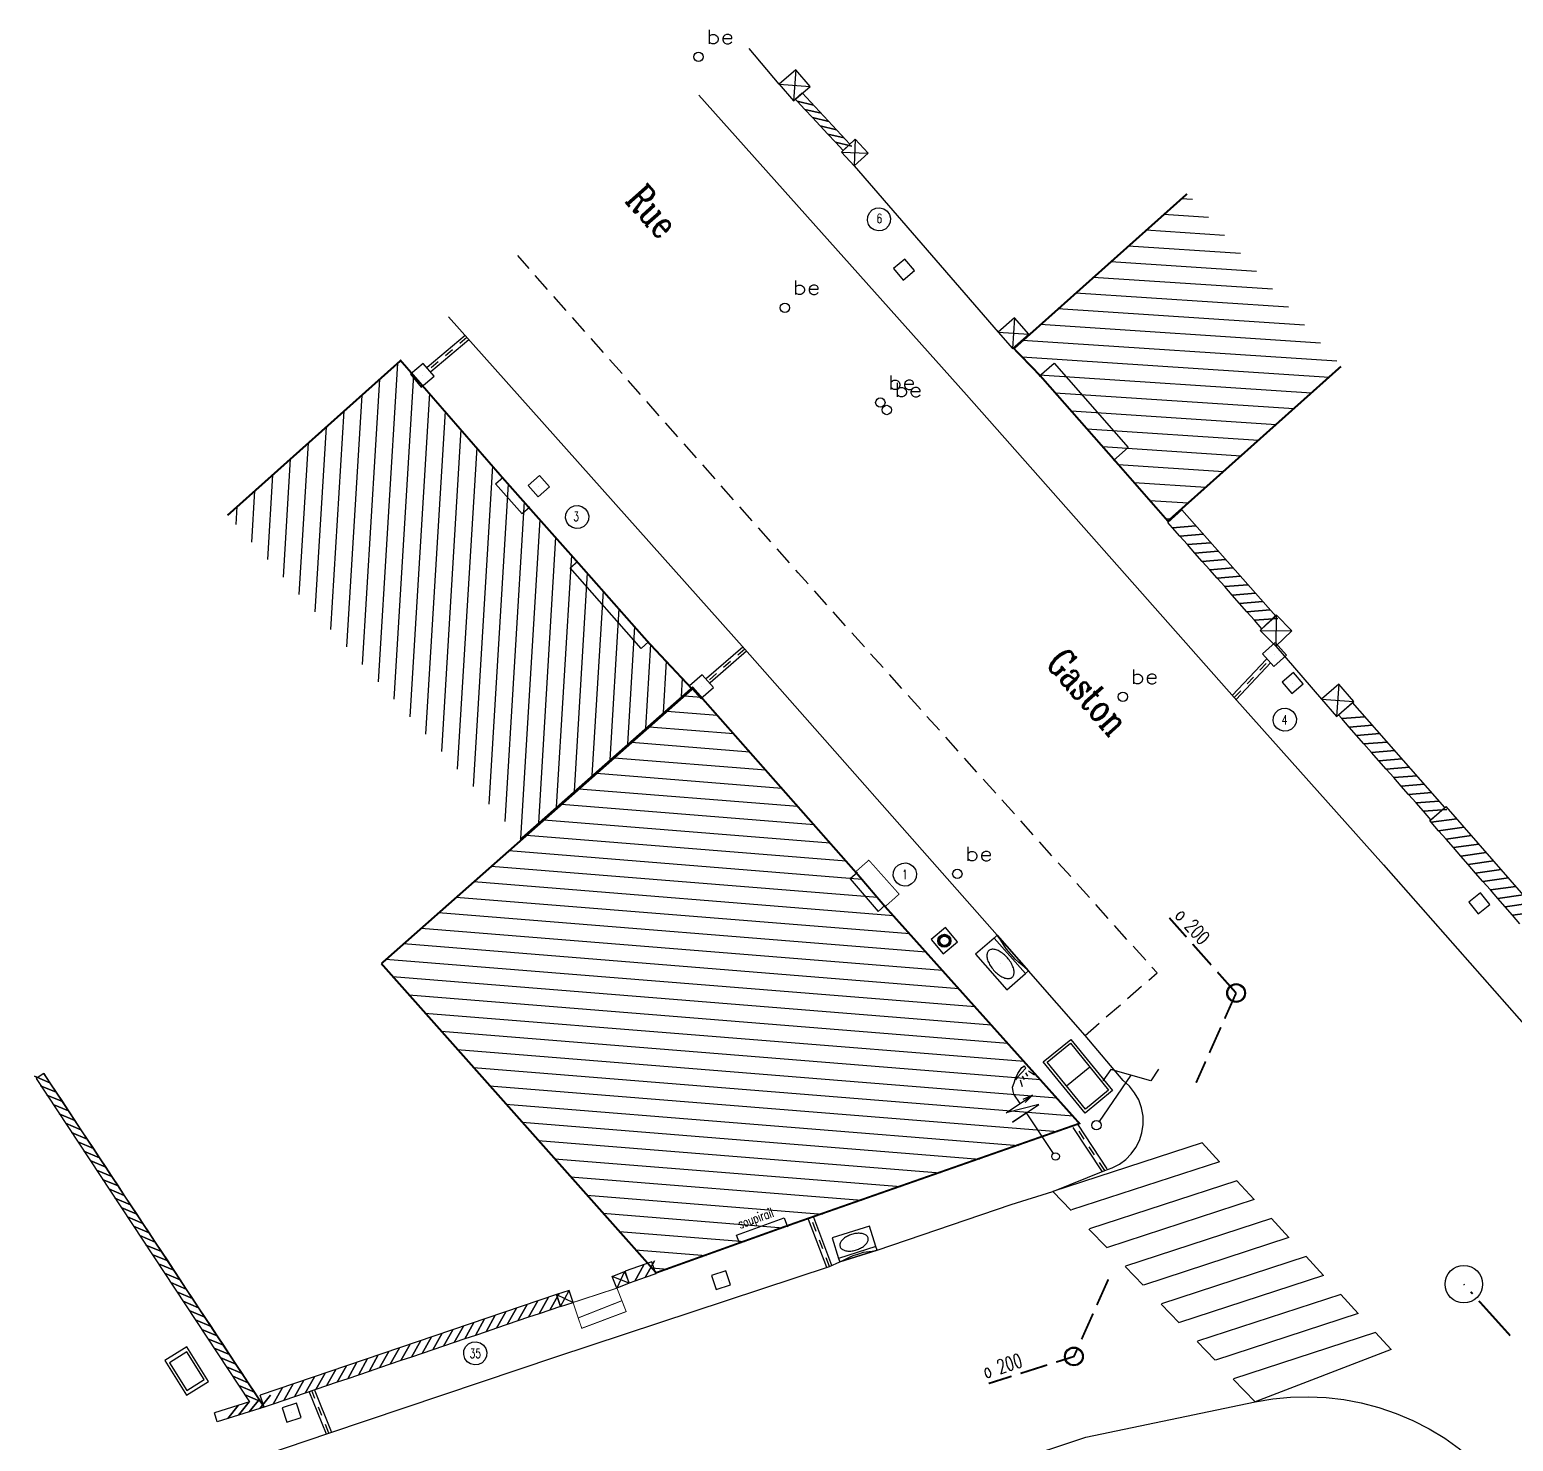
# Model space of a CAD drawing. Extents: x 329973 to 330360, y 136304 to 136475.
# Drawn here: x 330258.57 to 330290.27, y 136445.26 to 136475.42 of the extents above; entities that cross this region are included whole.
import ezdxf
from ezdxf.enums import TextEntityAlignment as Align

# ---------------------------------------------------------------- set-up
doc = ezdxf.new("R2010")
doc.units = 0
for name, color, linetype in [('TOP$BATI', 7, 'Continuous'), ('TOP$EAU', 7, 'Continuous'), ('TOP$GAZ', 7, 'Continuous'), ('TOP$MUR-CLOT', 7, 'Continuous'), ('TOP$PARCELLE', 7, 'Continuous'), ('TOP$PLUVIAL', 7, 'Continuous'), ('TOP$PTT-FT', 7, 'Continuous'), ('TOP$RDIVERS', 7, 'Continuous'), ('TOP$RECL', 7, 'Continuous'), ('TOP$SYMBDIV', 7, 'Continuous'), ('TOP$TOPO', 7, 'Continuous'), ('TOP$TXTEP', 7, 'Continuous'), ('TOP$TXTNO', 7, 'Continuous'), ('TOP$VANNE', 7, 'Continuous'), ('TOP$VOIRIE', 7, 'Continuous')]:
    doc.layers.add(name, color=color, linetype=linetype)
doc.styles.add('EC5', font='COMPLEX', dxfattribs={"width": 0.7, "height": 0.6})
doc.styles.add('NC1', font='SIMPLEX', dxfattribs={"width": 0.7, "height": 0.2})
doc.styles.add('NC2', font='SIMPLEX', dxfattribs={"width": 0.7, "height": 0.3})
doc.styles.get("Standard").update_dxf_attribs({"font": 'SIMPLEX'})

# ---------------------------------------------------------------- blocks, each defined once
blk = doc.blocks.new('1S059')
at = {"color": 0}
for p, q in [((0.16, 0.16), (-0.16, 0.16)), ((-0.16, 0.16), (-0.16, -0.16)), ((0, 0), (0, 0)), ((0.16, -0.16), (0.16, 0.16)), ((-0.16, -0.16), (0.16, -0.16))]:
    blk.add_line(p, q, dxfattribs=at)
blk = doc.blocks.new('1S098')
at = {"color": 0}
blk.add_line((0, 0), (0, 0), dxfattribs=at)
for radius in [0.2, 0.18]:
    blk.add_circle((0, 0), radius, dxfattribs=at)
blk = doc.blocks.new('1S041')
at = {"color": 0}
for p, q in [((0.42, 1.74), (0.42, 1.44)), ((0, 1.3), (-0.42, 1.16)), ((0.42, 1.44), (0, 1.3)), ((0, 1.3), (0, 0.1)), ((-0.42, 1.16), (-0.42, 0.86))]:
    blk.add_line(p, q, dxfattribs=at)
blk.add_circle((0, 0), 0.1, dxfattribs=at)
blk = doc.blocks.new('1S060')
at = {"color": 0}
for p, q in [((0.22, 1.86), (0.32, 1.92)), ((0.52, 1.92), (0.26, 1.86)), ((0.32, 1.92), (0.46, 1.98)), ((0.46, 1.98), (0.5, 1.98)), ((0.5, 1.98), (0.52, 1.98)), ((0.52, 1.98), (0.52, 1.96)), ((0.52, 1.96), (0.52, 1.94)), ((0.52, 1.94), (0.52, 1.92)), ((0, 1.6), (0.02, 1.66)), ((0, 1.36), (0, 1.6)), ((0.02, 1.66), (0.06, 1.74)), ((0.06, 1.74), (0.14, 1.8)), ((0.14, 1.8), (0.22, 1.86)), ((0.26, 1.86), (0.2, 1.84)), ((0.28, 1.78), (0.24, 1.64)), ((0.36, 1.82), (0.36, 1.74)), ((0.46, 1.84), (0.46, 1.76)), ((0.54, 1.84), (0.6, 1.7)), ((0.32, 1.12), (-0.36, 1.36)), ((-0.36, 1.36), (0.32, 1.36)), ((0.32, 1.36), (0.1, 1.4)), ((0.1, 1.32), (0.32, 1.36)), ((0, 1.12), (-0.36, 1.12)), ((-0.36, 1.12), (0.32, 1.12)), ((0, 0.08), (0, 1.12))]:
    blk.add_line(p, q, dxfattribs=at)
blk.add_circle((0, 0), 0.08, dxfattribs=at)
blk = doc.blocks.new('1S099')
at = {"color": 0}
for p, q in [((0.2, 0.2), (-0.2, 0.2)), ((-0.2, 0.2), (-0.2, -0.2)), ((0, 0), (0, 0)), ((0.2, -0.2), (0.2, 0.2)), ((-0.2, -0.2), (0.2, -0.2))]:
    blk.add_line(p, q, dxfattribs=at)
for radius in [0.14, 0.12, 0.1]:
    blk.add_circle((0, 0), radius, dxfattribs=at)
blk = doc.blocks.new('1S075')
at = {"color": 0}
blk.add_circle((0, 0), 0.1, dxfattribs=at)
at = {"color": 0, "width": 1.354839}
blk.add_text('be', height=0.3, dxfattribs=at).set_placement((0.16, 0.28), (0.76, 0.28), align=Align.FIT)
blk = doc.blocks.new('1S081')
at = {"color": 0}
for p, q in [((0.18, 0.18), (-0.18, 0.18)), ((-0.18, 0.18), (-0.18, -0.18)), ((0, 0), (0, 0)), ((0.18, -0.18), (0.18, 0.18)), ((-0.18, -0.18), (0.18, -0.18))]:
    blk.add_line(p, q, dxfattribs=at)
blk = doc.blocks.new('1S192')
at = {"color": 0}
blk.add_circle((0, 0), 0.4, dxfattribs=at)
blk = doc.blocks.new('3S090')
at = {"color": 0}
for p, q in [((1, 1), (0, 1)), ((0, 1), (0, 0)), ((0.9, 0.9), (0.1, 0.9)), ((0.1, 0.9), (0.1, 0.1)), ((0.9, 0.1), (0.9, 0.9)), ((1, 0), (1, 1)), ((0, 0), (1, 0)), ((0.1, 0.1), (0.9, 0.1))]:
    blk.add_line(p, q, dxfattribs=at)
blk = doc.blocks.new('3S072')
at = {"color": 0}
for p, q in [((1, 1), (0, 1)), ((0, 1), (0, 0)), ((0, 0), (1, 1)), ((1, 1), (0, 1)), ((0, 1), (1, 0)), ((0, 0), (1, 0)), ((1, 0), (1, 1))]:
    blk.add_line(p, q, dxfattribs=at)
blk = doc.blocks.new('3S087')
at = {"color": 0}
for p, q in [((0, 0.148936), (0, 1)), ((0, 1), (1, 1)), ((1, 1), (1, 0.148936)), ((0.129617, 0.624394), (0.135361, 0.648972)), ((0.135361, 0.648972), (0.143354, 0.673091)), ((0.143354, 0.673091), (0.153545, 0.696601)), ((0.153545, 0.696601), (0.165873, 0.719359)), ((0.165873, 0.719359), (0.18026, 0.741223)), ((0.18026, 0.741223), (0.196619, 0.762059)), ((0.196619, 0.762059), (0.214848, 0.781739)), ((0.214848, 0.781739), (0.234835, 0.80014)), ((0.234835, 0.80014), (0.256457, 0.817151)), ((0.256457, 0.817151), (0.279581, 0.832665)), ((0.279581, 0.832665), (0.304063, 0.846587)), ((0.304063, 0.846587), (0.329754, 0.858832)), ((0.329754, 0.858832), (0.356494, 0.869323)), ((0.356494, 0.869323), (0.384119, 0.877997)), ((0.384119, 0.877997), (0.412458, 0.884799)), ((0.412458, 0.884799), (0.441337, 0.889688)), ((0.441337, 0.889688), (0.470578, 0.892633)), ((0.470578, 0.892633), (0.5, 0.893617)), ((0.5, 0.893617), (0.529422, 0.892633)), ((0.529422, 0.892633), (0.558663, 0.889688)), ((0.558663, 0.889688), (0.587542, 0.884799)), ((0.587542, 0.884799), (0.615881, 0.877997)), ((0.615881, 0.877997), (0.643506, 0.869323)), ((0.643506, 0.869323), (0.670246, 0.858832)), ((0.670246, 0.858832), (0.695937, 0.846587)), ((0.695937, 0.846587), (0.720419, 0.832665)), ((0.720419, 0.832665), (0.743543, 0.817151)), ((0.743543, 0.817151), (0.765165, 0.80014)), ((0.765165, 0.80014), (0.785152, 0.781739)), ((0.785152, 0.781739), (0.803381, 0.762059)), ((0.803381, 0.762059), (0.81974, 0.741223)), ((0.81974, 0.741223), (0.834127, 0.719359)), ((0.834127, 0.719359), (0.846455, 0.696601)), ((0.846455, 0.696601), (0.856646, 0.673091)), ((0.856646, 0.673091), (0.864639, 0.648972)), ((0.864639, 0.648972), (0.870383, 0.624394)), ((0.125, 0.574468), (0.126156, 0.599508)), ((0.126156, 0.549428), (0.125, 0.574468)), ((0.126156, 0.599508), (0.129617, 0.624394)), ((0.129617, 0.524542), (0.126156, 0.549428)), ((0.135361, 0.499964), (0.129617, 0.524542)), ((0.143354, 0.475846), (0.135361, 0.499964)), ((0.153545, 0.452335), (0.143354, 0.475846)), ((0.165873, 0.429578), (0.153545, 0.452335)), ((0.18026, 0.407713), (0.165873, 0.429578)), ((0.196619, 0.386877), (0.18026, 0.407713)), ((0.214848, 0.367197), (0.196619, 0.386877)), ((0.234835, 0.348796), (0.214848, 0.367197)), ((0.256457, 0.331785), (0.234835, 0.348796)), ((0.279581, 0.316271), (0.256457, 0.331785)), ((0.304063, 0.302349), (0.279581, 0.316271)), ((0.5, 0.574468), (0.5, 0.574468)), ((0.720419, 0.316271), (0.695937, 0.302349)), ((0.743543, 0.331785), (0.720419, 0.316271)), ((0.765165, 0.348796), (0.743543, 0.331785)), ((0.785152, 0.367197), (0.765165, 0.348796)), ((0.803381, 0.386877), (0.785152, 0.367197)), ((0.81974, 0.407713), (0.803381, 0.386877)), ((0.834127, 0.429578), (0.81974, 0.407713)), ((0.846455, 0.452335), (0.834127, 0.429578)), ((0.856646, 0.475846), (0.846455, 0.452335)), ((0.864639, 0.499964), (0.856646, 0.475846)), ((0.870383, 0.524542), (0.864639, 0.499964)), ((0.870383, 0.624394), (0.873844, 0.599508)), ((0.873844, 0.549428), (0.870383, 0.524542)), ((0.873844, 0.599508), (0.875, 0.574468)), ((0.875, 0.574468), (0.873844, 0.549428)), ((0, 0), (0, 0.148936)), ((0, 0.148936), (1, 0.148936)), ((0.125, 0.021277), (0, 0)), ((0, 0), (1, 0)), ((0.275, 0.06383), (0.125, 0.021277)), ((0.35, 0.085106), (0.275, 0.06383)), ((0.329754, 0.290104), (0.304063, 0.302349)), ((0.356494, 0.279613), (0.329754, 0.290104)), ((0.5, 0.085106), (0.35, 0.085106)), ((0.384119, 0.270939), (0.356494, 0.279613)), ((0.412458, 0.264137), (0.384119, 0.270939)), ((0.441337, 0.259248), (0.412458, 0.264137)), ((0.470578, 0.256303), (0.441337, 0.259248)), ((0.5, 0.255319), (0.470578, 0.256303)), ((0.529422, 0.256303), (0.5, 0.255319)), ((0.625, 0.085106), (0.5, 0.085106)), ((0.558663, 0.259248), (0.529422, 0.256303)), ((0.587542, 0.264137), (0.558663, 0.259248)), ((0.615881, 0.270939), (0.587542, 0.264137)), ((0.643506, 0.279613), (0.615881, 0.270939)), ((0.725, 0.06383), (0.625, 0.085106)), ((0.670246, 0.290104), (0.643506, 0.279613)), ((0.695937, 0.302349), (0.670246, 0.290104)), ((0.875, 0.021277), (0.725, 0.06383)), ((1, 0), (0.875, 0.021277)), ((1, 0.148936), (1, 0))]:
    blk.add_line(p, q, dxfattribs=at)
blk = doc.blocks.new('2S072')
at = {"color": 0}
for p, q in [((1, 1), (0, 1)), ((0, 1), (0, 0)), ((0, 0), (1, 1)), ((1, 1), (0, 1)), ((0, 1), (1, 0)), ((1, 0), (1, 1)), ((0, 0), (1, 0))]:
    blk.add_line(p, q, dxfattribs=at)
blk = doc.blocks.new('3S044')
at = {"color": 0}
for p, q in [((1.046154, 1.090909), (-0.046154, 1.090909)), ((-0.046154, 1.090909), (-0.046154, -0.090909)), ((1, 1), (0, 1)), ((0, 1), (0, 0)), ((0.507692, 0), (0.507692, 1)), ((1, 0), (1, 1)), ((1.046154, -0.090909), (1.046154, 1.090909)), ((0, 0), (1, 0)), ((-0.046154, -0.090909), (1.046154, -0.090909))]:
    blk.add_line(p, q, dxfattribs=at)

msp = doc.modelspace()

# ---------------------------------------------------------------- linework, layer by layer
at = {"layer": 'TOP$BATI', "color": 0, "const_width": 0.04}
for points, elevation in [([(330286.59, 136468.225), (330282.891, 136464.921), (330281.745, 136466.229), (330280.158, 136468.032), (330279.601, 136468.607), (330283.3, 136471.91)], 9.616), ([(330262.8, 136465.045), (330266.498, 136468.35), (330268.675, 136465.847), (330269.241, 136465.208), (330270.269, 136464.052), (330271.786, 136462.335), (330272.7, 136461.362)], 9.566), ([(330272.749, 136461.353), (330276.241, 136457.399), (330276.835, 136456.701), (330281.001, 136452.054), (330274.755, 136449.867), (330273.737, 136449.502), (330271.958, 136448.864), (330266.086, 136455.468)], 9.534)]:
    msp.add_lwpolyline(points, dxfattribs=dict(at, elevation=elevation))
at = {"layer": 'TOP$BATI', "color": 1}
for points, elevation in [([(330283.416, 136471.789), (330283.174, 136471.805)], 9.591), ([(330283.759, 136471.405), (330282.798, 136471.469)], 9.594), ([(330284.101, 136471.022), (330282.421, 136471.133)], 9.596), ([(330284.443, 136470.638), (330282.045, 136470.797)], 9.599), ([(330284.786, 136470.255), (330281.669, 136470.461)], 9.602), ([(330285.128, 136469.872), (330281.293, 136470.125)], 9.604), ([(330285.47, 136469.488), (330280.917, 136469.789)], 9.607), ([(330285.813, 136469.105), (330280.54, 136469.453)], 9.61), ([(330286.155, 136468.721), (330280.164, 136469.117)], 9.613), ([(330286.497, 136468.338), (330279.788, 136468.781)], 9.615), ([(330266.429, 136468.295), (330266.016, 136461.488)], 9.566), ([(330286.334, 136467.988), (330279.771, 136468.422)], 9.616), ([(330266.047, 136467.955), (330265.678, 136461.861)], 9.566), ([(330266.774, 136468.042), (330266.354, 136461.115)], 9.563), ([(330285.958, 136467.652), (330280.144, 136468.036)], 9.616), ([(330267.111, 136467.654), (330266.693, 136460.742)], 9.56), ([(330285.581, 136467.316), (330280.483, 136467.653)], 9.616), ([(330265.666, 136467.614), (330265.34, 136462.234)], 9.566), ([(330265.285, 136467.273), (330265.002, 136462.607)], 9.566), ([(330267.448, 136467.266), (330267.031, 136460.369)], 9.556), ([(330285.205, 136466.98), (330280.821, 136467.27)], 9.616), ([(330264.904, 136466.933), (330264.664, 136462.98)], 9.566), ([(330267.786, 136466.879), (330267.369, 136459.996)], 9.553), ([(330284.829, 136466.644), (330281.158, 136466.887)], 9.616), ([(330264.522, 136466.592), (330264.326, 136463.353)], 9.566), ([(330268.123, 136466.491), (330267.707, 136459.623)], 9.55), ([(330284.453, 136466.308), (330281.495, 136466.504)], 9.616), ([(330264.141, 136466.252), (330263.988, 136463.726)], 9.566), ([(330268.46, 136466.103), (330268.045, 136459.25)], 9.546), ([(330284.077, 136465.972), (330281.832, 136466.121)], 9.616), ([(330263.76, 136465.911), (330263.65, 136464.099)], 9.566), ([(330283.7, 136465.636), (330282.168, 136465.738)], 9.616), ([(330263.378, 136465.57), (330263.312, 136464.472)], 9.566), ([(330268.797, 136465.718), (330268.383, 136458.877)], 9.542), ([(330262.997, 136465.23), (330262.974, 136464.845)], 9.566), ([(330269.135, 136465.336), (330268.721, 136458.504)], 9.535), ([(330283.324, 136465.301), (330282.503, 136465.355)], 9.616), ([(330269.472, 136464.956), (330269.06, 136458.14)], 9.537), ([(330282.948, 136464.965), (330282.839, 136464.972)], 9.616), ([(330269.81, 136464.576), (330269.441, 136458.477)], 9.544), ([(330270.148, 136464.196), (330269.822, 136458.813)], 9.551), ([(330270.485, 136463.815), (330270.203, 136459.15)], 9.555), ([(330270.823, 136463.434), (330270.584, 136459.486)], 9.557), ([(330271.16, 136463.052), (330270.965, 136459.823)], 9.559), ([(330271.498, 136462.67), (330271.346, 136460.159)], 9.56), ([(330271.836, 136462.29), (330271.727, 136460.495)], 9.561), ([(330272.174, 136461.93), (330272.108, 136460.832)], 9.551), ([(330272.513, 136461.569), (330272.489, 136461.168)], 9.54), ([(330272.557, 136461.191), (330272.927, 136461.161)], 9.52), ([(330272.182, 136460.86), (330273.27, 136460.772)], 9.495), ([(330271.807, 136460.529), (330273.614, 136460.383)], 9.469), ([(330271.433, 136460.198), (330273.957, 136459.994)], 9.444), ([(330271.058, 136459.867), (330274.3, 136459.606)], 9.419), ([(330270.683, 136459.536), (330274.644, 136459.217)], 9.394), ([(330270.308, 136459.205), (330274.987, 136458.828)], 9.369), ([(330269.933, 136458.874), (330275.33, 136458.439)], 9.344), ([(330269.559, 136458.543), (330275.674, 136458.05)], 9.319), ([(330269.184, 136458.212), (330276.017, 136457.662)], 9.294), ([(330268.809, 136457.881), (330276.356, 136457.273)], 9.269), ([(330268.434, 136457.55), (330276.686, 136456.885)], 9.243), ([(330268.059, 136457.219), (330277.026, 136456.497)], 9.218), ([(330267.684, 136456.888), (330277.375, 136456.108)], 9.193), ([(330267.31, 136456.557), (330277.724, 136455.718)], 9.168), ([(330266.935, 136456.226), (330278.073, 136455.329)], 9.143), ([(330266.56, 136455.895), (330278.422, 136454.94)], 9.118), ([(330266.185, 136455.564), (330278.771, 136454.551)], 9.093), ([(330266.324, 136455.191), (330279.12, 136454.161)], 9.07), ([(330266.67, 136454.802), (330279.469, 136453.772)], 9.049), ([(330267.016, 136454.413), (330279.818, 136453.383)], 9.028), ([(330267.362, 136454.024), (330280.167, 136452.994)], 9.007), ([(330267.707, 136453.635), (330280.516, 136452.604)], 8.986), ([(330268.053, 136453.246), (330280.865, 136452.215)], 8.964), ([(330268.399, 136452.857), (330280.54, 136451.88)], 8.943), ([(330268.745, 136452.468), (330279.701, 136451.586)], 8.922), ([(330269.091, 136452.079), (330278.863, 136451.293)], 8.901), ([(330269.437, 136451.69), (330278.025, 136450.999)], 8.88), ([(330269.783, 136451.301), (330277.186, 136450.705)], 8.858), ([(330270.129, 136450.912), (330276.348, 136450.412)], 8.837), ([(330270.475, 136450.523), (330275.509, 136450.118)], 8.816), ([(330270.82, 136450.134), (330274.672, 136449.824)], 8.795), ([(330271.166, 136449.745), (330273.849, 136449.529)], 8.773), ([(330271.512, 136449.356), (330273.026, 136449.234)], 8.752), ([(330271.858, 136448.967), (330272.203, 136448.94)], 8.731)]:
    msp.add_lwpolyline(points, dxfattribs=dict(at, elevation=elevation))
at = {"layer": 'TOP$BATI', "color": 1, "const_width": 0.04, "elevation": 9.086}
msp.add_lwpolyline([(330266.086, 136455.468), (330272.749, 136461.353)], dxfattribs=at)
at = {"layer": 'TOP$BATI'}
for points, const_width, elevation in [([(330269.054, 136458.116), (330272.751, 136461.381)], 0.04, 9.286), ([(330276.231, 136457.44), (330276.501, 136457.678), (330277.148, 136456.953), (330276.864, 136456.698)], 0.02, 9.851), ([(330271.12, 136448.536), (330271.317, 136448.035), (330270.367, 136447.678), (330270.181, 136448.23)], 0.02, 9.109), ([(330271.12, 136448.536), (330270.181, 136448.23)], 0.02, 9.109), ([(330271.225, 136448.268), (330270.295, 136447.901)], 0.02, 8.942)]:
    msp.add_lwpolyline(points, dxfattribs=dict(at, const_width=const_width, elevation=elevation))
at = {"layer": 'TOP$MUR-CLOT', "color": 0}
for points, elevation in [([(330274.928, 136473.933), (330275.075, 136474.07)], 9.615), ([(330276.098, 136472.975), (330275.075, 136474.07)], 9.613), ([(330275.952, 136472.838), (330275.788, 136473.013), (330276.139, 136472.931), (330275.788, 136473.013), (330275.624, 136473.189), (330275.975, 136473.106), (330275.624, 136473.189), (330275.46, 136473.364), (330275.811, 136473.282), (330275.46, 136473.364), (330275.296, 136473.54), (330275.647, 136473.457), (330275.296, 136473.54), (330275.132, 136473.715), (330275.483, 136473.632), (330275.132, 136473.715), (330274.968, 136473.89), (330275.319, 136473.808), (330274.968, 136473.89), (330274.928, 136473.933)], 9.613), ([(330275.952, 136472.838), (330276.098, 136472.975)], 9.613), ([(330282.889, 136464.893), (330283.189, 136465.158)], 9.616), ([(330285.198, 136462.887), (330283.189, 136465.158)], 9.629), ([(330284.899, 136462.622), (330284.74, 136462.802), (330285.238, 136462.842), (330284.74, 136462.802), (330284.581, 136462.981), (330285.079, 136463.022), (330284.581, 136462.981), (330284.422, 136463.161), (330284.92, 136463.202), (330284.422, 136463.161), (330284.263, 136463.341), (330284.761, 136463.381), (330284.263, 136463.341), (330284.104, 136463.521), (330284.602, 136463.561), (330284.104, 136463.521), (330283.944, 136463.7), (330284.443, 136463.741), (330283.944, 136463.7), (330283.785, 136463.88), (330284.284, 136463.92), (330283.785, 136463.88), (330283.626, 136464.06), (330284.125, 136464.1), (330283.626, 136464.06), (330283.467, 136464.239), (330283.966, 136464.28), (330283.467, 136464.239), (330283.308, 136464.419), (330283.807, 136464.46), (330283.308, 136464.419), (330283.149, 136464.599), (330283.648, 136464.639), (330283.149, 136464.599), (330282.99, 136464.779), (330283.489, 136464.819), (330282.99, 136464.779), (330282.889, 136464.893)], 9.629), ([(330284.899, 136462.622), (330285.198, 136462.887)], 9.629), ([(330286.533, 136460.782), (330286.833, 136461.047)], 9.643), ([(330288.81, 136458.806), (330286.833, 136461.047)], 9.677), ([(330288.51, 136458.542), (330288.351, 136458.722), (330288.849, 136458.761), (330288.351, 136458.722), (330288.192, 136458.902), (330288.69, 136458.941), (330288.192, 136458.902), (330288.033, 136459.082), (330288.532, 136459.121), (330288.033, 136459.082), (330287.874, 136459.262), (330288.373, 136459.301), (330287.874, 136459.262), (330287.716, 136459.441), (330288.214, 136459.481), (330287.716, 136459.441), (330287.557, 136459.621), (330288.055, 136459.661), (330287.557, 136459.621), (330287.398, 136459.801), (330287.896, 136459.841), (330287.398, 136459.801), (330287.239, 136459.981), (330287.738, 136460.021), (330287.239, 136459.981), (330287.08, 136460.161), (330287.579, 136460.201), (330287.08, 136460.161), (330286.922, 136460.341), (330287.42, 136460.381), (330286.922, 136460.341), (330286.763, 136460.521), (330287.261, 136460.561), (330286.763, 136460.521), (330286.604, 136460.701), (330287.102, 136460.741), (330286.604, 136460.701), (330286.533, 136460.782)], 9.677), ([(330288.487, 136458.522), (330288.833, 136458.825)], 9.677), ([(330288.51, 136458.542), (330288.81, 136458.806)], 9.677), ([(330291.864, 136455.357), (330288.833, 136458.825)], 9.637), ([(330290.412, 136456.319), (330290.254, 136456.5), (330290.798, 136456.576), (330290.254, 136456.5), (330290.097, 136456.68), (330290.64, 136456.757), (330290.097, 136456.68), (330289.939, 136456.861), (330290.482, 136456.938), (330289.939, 136456.861), (330289.781, 136457.042), (330290.324, 136457.119), (330289.781, 136457.042), (330289.623, 136457.223), (330290.167, 136457.299), (330289.623, 136457.223), (330289.465, 136457.403), (330290.009, 136457.48), (330289.465, 136457.403), (330289.307, 136457.584), (330289.851, 136457.661), (330289.307, 136457.584), (330289.149, 136457.765), (330289.693, 136457.841), (330289.149, 136457.765), (330288.991, 136457.945), (330289.535, 136458.022), (330288.991, 136457.945), (330288.833, 136458.126), (330289.377, 136458.203), (330288.833, 136458.126), (330288.675, 136458.307), (330289.219, 136458.384), (330288.675, 136458.307), (330288.517, 136458.487), (330289.061, 136458.564), (330288.517, 136458.487), (330288.487, 136458.522)], 9.637), ([(330258.873, 136453.121), (330259.006, 136452.921), (330258.674, 136453.061), (330259.006, 136452.921), (330259.138, 136452.721), (330258.806, 136452.861), (330259.138, 136452.721), (330259.271, 136452.52), (330258.938, 136452.66), (330259.271, 136452.52), (330259.403, 136452.32), (330259.071, 136452.46), (330259.403, 136452.32), (330259.535, 136452.12), (330259.203, 136452.26), (330259.535, 136452.12), (330259.668, 136451.92), (330259.335, 136452.06), (330259.668, 136451.92), (330259.8, 136451.72), (330259.468, 136451.86), (330259.8, 136451.72), (330259.932, 136451.519), (330259.6, 136451.659), (330259.932, 136451.519), (330260.065, 136451.319), (330259.732, 136451.459), (330260.065, 136451.319), (330260.197, 136451.119), (330259.865, 136451.259), (330260.197, 136451.119), (330260.329, 136450.919), (330259.997, 136451.059), (330260.329, 136450.919), (330260.462, 136450.719), (330260.13, 136450.859), (330260.462, 136450.719), (330260.594, 136450.518), (330260.262, 136450.658), (330260.594, 136450.518), (330260.727, 136450.318), (330260.394, 136450.458), (330260.727, 136450.318), (330260.859, 136450.118), (330260.527, 136450.258), (330260.859, 136450.118), (330260.991, 136449.918), (330260.659, 136450.058), (330260.991, 136449.918), (330261.124, 136449.718), (330260.791, 136449.858), (330261.124, 136449.718), (330261.256, 136449.517), (330260.924, 136449.657), (330261.256, 136449.517), (330261.388, 136449.317), (330261.056, 136449.457), (330261.388, 136449.317), (330261.521, 136449.117), (330261.188, 136449.257), (330261.521, 136449.117), (330261.653, 136448.917), (330261.321, 136449.057), (330261.653, 136448.917), (330261.785, 136448.717), (330261.453, 136448.857), (330261.785, 136448.717), (330261.918, 136448.516), (330261.585, 136448.656), (330261.918, 136448.516), (330262.05, 136448.316), (330261.718, 136448.456), (330262.05, 136448.316), (330262.182, 136448.116), (330261.85, 136448.256), (330262.182, 136448.116), (330262.315, 136447.916), (330261.983, 136448.056), (330262.315, 136447.916), (330262.447, 136447.716), (330262.115, 136447.856), (330262.447, 136447.716), (330262.58, 136447.515), (330262.247, 136447.655), (330262.58, 136447.515), (330262.712, 136447.315), (330262.38, 136447.455), (330262.712, 136447.315), (330262.844, 136447.115), (330262.512, 136447.255), (330262.844, 136447.115), (330262.977, 136446.915), (330262.644, 136447.055), (330262.977, 136446.915), (330263.109, 136446.715), (330262.777, 136446.855), (330263.109, 136446.715), (330263.241, 136446.514), (330262.909, 136446.654), (330263.241, 136446.514), (330263.374, 136446.314), (330263.041, 136446.454), (330263.374, 136446.314), (330263.506, 136446.114), (330263.174, 136446.254), (330263.506, 136446.114), (330263.584, 136445.996), (330263.49, 136445.967), (330263.716, 136446.247), (330263.49, 136445.967), (330263.261, 136445.895), (330263.487, 136446.175), (330263.261, 136445.895), (330263.032, 136445.823), (330263.258, 136446.104), (330263.032, 136445.823), (330262.803, 136445.751), (330263.029, 136446.032), (330262.803, 136445.751), (330262.581, 136445.682)], 8.289), ([(330258.873, 136453.121), (330258.707, 136453.011)], 8.289), ([(330258.707, 136453.011), (330263.271, 136446.107), (330262.521, 136445.873)], 8.289), ([(330271.863, 136449.096), (330271.293, 136448.898)], 8.724), ([(330271.952, 136448.841), (330271.725, 136448.762), (330271.92, 136449.116), (330271.725, 136448.762), (330271.499, 136448.683), (330271.693, 136449.037), (330271.499, 136448.683), (330271.382, 136448.643)], 8.724), ([(330271.952, 136448.841), (330271.863, 136449.096)], 8.724), ([(330271.382, 136448.643), (330271.293, 136448.898)], 8.728), ([(330269.826, 136448.4), (330263.497, 136446.252)], 8.604), ([(330269.913, 136448.144), (330269.686, 136448.067), (330269.883, 136448.419), (330269.686, 136448.067), (330269.458, 136447.99), (330269.656, 136448.342), (330269.458, 136447.99), (330269.231, 136447.913), (330269.429, 136448.265), (330269.231, 136447.913), (330269.004, 136447.835), (330269.201, 136448.188), (330269.004, 136447.835), (330268.777, 136447.758), (330268.974, 136448.11), (330268.777, 136447.758), (330268.549, 136447.681), (330268.747, 136448.033), (330268.549, 136447.681), (330268.322, 136447.604), (330268.519, 136447.956), (330268.322, 136447.604), (330268.095, 136447.527), (330268.292, 136447.879), (330268.095, 136447.527), (330267.868, 136447.45), (330268.065, 136447.802), (330267.868, 136447.45), (330267.64, 136447.373), (330267.838, 136447.725), (330267.64, 136447.373), (330267.413, 136447.296), (330267.61, 136447.648), (330267.413, 136447.296), (330267.186, 136447.218), (330267.383, 136447.571), (330267.186, 136447.218), (330266.959, 136447.141), (330267.156, 136447.493), (330266.959, 136447.141), (330266.731, 136447.064), (330266.929, 136447.416), (330266.731, 136447.064), (330266.504, 136446.987), (330266.701, 136447.339), (330266.504, 136446.987), (330266.277, 136446.91), (330266.474, 136447.262), (330266.277, 136446.91), (330266.049, 136446.833), (330266.247, 136447.185), (330266.049, 136446.833), (330265.822, 136446.756), (330266.019, 136447.108), (330265.822, 136446.756), (330265.595, 136446.678), (330265.792, 136447.031), (330265.595, 136446.678), (330265.368, 136446.601), (330265.565, 136446.953), (330265.368, 136446.601), (330265.14, 136446.524), (330265.338, 136446.876), (330265.14, 136446.524), (330264.913, 136446.447), (330265.11, 136446.799), (330264.913, 136446.447), (330264.686, 136446.37), (330264.883, 136446.722), (330264.686, 136446.37), (330264.459, 136446.293), (330264.656, 136446.645), (330264.459, 136446.293), (330264.231, 136446.216), (330264.429, 136446.568), (330264.231, 136446.216), (330264.004, 136446.139), (330264.201, 136446.491), (330264.004, 136446.139), (330263.777, 136446.061), (330263.974, 136446.414), (330263.777, 136446.061), (330263.584, 136445.996)], 8.604), ([(330269.913, 136448.144), (330269.826, 136448.4)], 8.604), ([(330263.584, 136445.996), (330263.497, 136446.252)], 8.259), ([(330262.581, 136445.682), (330262.521, 136445.873)], 8.139)]:
    msp.add_lwpolyline(points, dxfattribs=dict(at, elevation=elevation))
at = {"layer": 'TOP$PARCELLE'}
for points, elevation in [([(330274.584, 136474.255), (330273.948, 136475.016)], 9.718), ([(330276.188, 136472.508), (330279.267, 136468.956)], 9.613), ([(330285.196, 136462.246), (330286.174, 136461.117)], 9.629)]:
    msp.add_lwpolyline(points, dxfattribs=dict(at, elevation=elevation))
at = {"layer": 'TOP$PLUVIAL', "color": 0}
for points, elevation in [([(330267.875, 136468.886), (330267.066, 136468.204)], 9.634), ([(330267.953, 136468.794), (330267.144, 136468.112)], 9.634), ([(330273.812, 136462.23), (330273.034, 136461.558)], 9.342), ([(330273.89, 136462.14), (330273.112, 136461.467)], 9.342), ([(330284.265, 136461.192), (330284.997, 136461.975)], 9.439), ([(330284.353, 136461.11), (330285.084, 136461.893)], 9.439), ([(330281.492, 136451.019), (330280.866, 136451.97)], 9.104), ([(330281.592, 136451.085), (330280.966, 136452.036)], 9.104), ([(330275.602, 136448.978), (330275.215, 136450.005)], 8.698), ([(330275.714, 136449.02), (330275.328, 136450.048)], 8.698), ([(330264.911, 136445.418), (330264.542, 136446.325)], 8.112), ([(330265.023, 136445.464), (330264.654, 136446.371)], 8.112)]:
    msp.add_lwpolyline(points, dxfattribs=dict(at, elevation=elevation))
at = {"layer": 'TOP$PLUVIAL', "color": 4}
for points, elevation in [([(330267.914, 136468.84), (330267.761, 136468.711)], 9.634), ([(330267.302, 136468.324), (330267.149, 136468.196)], 9.578), ([(330267.608, 136468.582), (330267.455, 136468.453)], 9.606), ([(330273.851, 136462.185), (330273.7, 136462.054)], 9.342), ([(330273.246, 136461.662), (330273.094, 136461.531)], 9.475), ([(330273.548, 136461.924), (330273.397, 136461.793)], 9.408), ([(330284.855, 136461.735), (330284.992, 136461.882)], 9.542), ([(330284.309, 136461.151), (330284.446, 136461.297)], 9.439), ([(330284.582, 136461.443), (330284.719, 136461.589)], 9.491), ([(330281.102, 136451.72), (330280.992, 136451.887)], 9.298), ([(330281.322, 136451.386), (330281.212, 136451.553)], 9.201), ([(330281.542, 136451.052), (330281.432, 136451.219)], 9.104), ([(330275.376, 136449.748), (330275.306, 136449.935)], 8.852), ([(330275.517, 136449.373), (330275.447, 136449.561)], 8.775), ([(330275.658, 136448.999), (330275.588, 136449.186)], 8.698), ([(330264.666, 136446.182), (330264.598, 136446.348)], 8.303), ([(330264.816, 136445.812), (330264.741, 136445.997)], 8.208), ([(330264.967, 136445.441), (330264.892, 136445.626)], 8.112)]:
    msp.add_lwpolyline(points, dxfattribs=dict(at, elevation=elevation))
at = {"layer": 'TOP$PLUVIAL', "color": 5, "const_width": 0.04}
for points, elevation in [([(330289.228, 136448.606), (330289.214, 136448.621)], 9.574), ([(330289.402, 136448.413), (330289.361, 136448.457)], 9.574), ([(330290.205, 136447.521), (330289.535, 136448.264)], 9.572)]:
    msp.add_lwpolyline(points, dxfattribs=dict(at, elevation=elevation))
at = {"layer": 'TOP$TOPO'}
for points in [[(330276.477, 136471.427), (330276.512, 136471.505), (330276.572, 136471.567), (330276.65, 136471.604), (330276.736, 136471.613), (330276.819, 136471.592), (330276.891, 136471.543), (330276.941, 136471.473), (330276.964, 136471.39), (330276.958, 136471.304), (330276.923, 136471.226), (330276.862, 136471.164), (330276.785, 136471.126), (330276.699, 136471.118), (330276.615, 136471.139), (330276.544, 136471.187), (330276.494, 136471.257), (330276.47, 136471.34), (330276.477, 136471.427)], [(330270.029, 136465.069), (330270.064, 136465.148), (330270.124, 136465.21), (330270.202, 136465.247), (330270.288, 136465.256), (330270.372, 136465.234), (330270.443, 136465.186), (330270.493, 136465.116), (330270.517, 136465.033), (330270.51, 136464.947), (330270.475, 136464.868), (330270.414, 136464.806), (330270.337, 136464.769), (330270.251, 136464.76), (330270.167, 136464.782), (330270.096, 136464.83), (330270.046, 136464.9), (330270.022, 136464.983), (330270.029, 136465.069)], [(330285.148, 136460.74), (330285.184, 136460.818), (330285.244, 136460.88), (330285.322, 136460.918), (330285.408, 136460.926), (330285.491, 136460.905), (330285.562, 136460.856), (330285.613, 136460.786), (330285.636, 136460.703), (330285.63, 136460.617), (330285.594, 136460.539), (330285.534, 136460.477), (330285.456, 136460.44), (330285.371, 136460.431), (330285.287, 136460.452), (330285.216, 136460.501), (330285.165, 136460.571), (330285.142, 136460.654), (330285.148, 136460.74)], [(330277.03, 136457.432), (330277.066, 136457.511), (330277.126, 136457.573), (330277.204, 136457.61), (330277.29, 136457.619), (330277.373, 136457.597), (330277.444, 136457.549), (330277.495, 136457.479), (330277.518, 136457.396), (330277.512, 136457.31), (330277.476, 136457.231), (330277.416, 136457.169), (330277.339, 136457.132), (330277.253, 136457.123), (330277.169, 136457.145), (330277.098, 136457.193), (330277.047, 136457.263), (330277.024, 136457.346), (330277.03, 136457.432)], [(330267.851, 136447.204), (330267.887, 136447.282), (330267.947, 136447.344), (330268.025, 136447.381), (330268.111, 136447.39), (330268.194, 136447.369), (330268.265, 136447.32), (330268.316, 136447.25), (330268.339, 136447.167), (330268.333, 136447.081), (330268.297, 136447.003), (330268.237, 136446.941), (330268.16, 136446.903), (330268.074, 136446.895), (330267.99, 136446.916), (330267.919, 136446.965), (330267.868, 136447.035), (330267.845, 136447.118), (330267.851, 136447.204)]]:
    msp.add_lwpolyline(points, dxfattribs=at)
for points, elevation in [([(330280.143, 136468.018), (330280.458, 136468.296), (330282.045, 136466.494), (330281.73, 136466.216)], 9.568), ([(330269.256, 136465.221), (330269.091, 136465.075), (330268.525, 136465.714), (330268.69, 136465.86)], 9.533), ([(330271.801, 136462.348), (330271.636, 136462.202), (330270.119, 136463.919), (330270.284, 136464.065)], 9.562), ([(330276.256, 136457.412), (330276.104, 136457.282)], 9.853), ([(330276.104, 136457.282), (330276.698, 136456.584)], 9.853), ([(330276.85, 136456.714), (330276.698, 136456.584)], 9.85), ([(330263.584, 136445.996), (330258.873, 136453.121)], 8.259), ([(330273.744, 136449.483), (330273.676, 136449.671), (330274.694, 136450.036), (330274.762, 136449.848)], 8.815)]:
    msp.add_lwpolyline(points, dxfattribs=dict(at, elevation=elevation))
at = {"layer": 'TOP$VANNE', "color": 6, "const_width": 0.04}
for points, elevation in [([(330283.286, 136456.036), (330282.92, 136456.447)], 2.466), ([(330283.817, 136455.438), (330283.419, 136455.886)], 6.046), ([(330284.349, 136454.84), (330283.95, 136455.288)], 9.626), ([(330284.349, 136454.84), (330284.104, 136454.292)], 9.626), ([(330284.023, 136454.109), (330283.778, 136453.562)], 9.563), ([(330283.697, 136453.379), (330283.494, 136452.924)], 9.5), ([(330281.618, 136448.723), (330281.373, 136448.175)], 9.1), ([(330281.292, 136447.992), (330281.047, 136447.444)], 9.038), ([(330280.966, 136447.261), (330280.883, 136447.076), (330280.505, 136446.956)], 8.975), ([(330280.314, 136446.896), (330279.742, 136446.714)], 6.16), ([(330279.551, 136446.654), (330279.062, 136446.499)], 2.409)]:
    msp.add_lwpolyline(points, dxfattribs=dict(at, elevation=elevation))
at = {"layer": 'TOP$VOIRIE'}
for points, elevation in [([(330272.869, 136474.019), (330278.59, 136467.618), (330284.309, 136461.151), (330287.5, 136457.58), (330291.448, 136453.09), (330292.023, 136452.458), (330292.978, 136451.355), (330295.641, 136448.367), (330296.617, 136447.274), (330296.776, 136447.113), (330296.954, 136446.973), (330297.149, 136446.858), (330297.358, 136446.77), (330297.576, 136446.709), (330297.801, 136446.677), (330298.028, 136446.675), (330298.254, 136446.703), (330298.474, 136446.76), (330298.685, 136446.845), (330301.288, 136447.781), (330311.515, 136451.532), (330316.768, 136453.492), (330323.578, 136455.934), (330326.307, 136456.964)], 9.354), ([(330257.153, 136442.796), (330264.967, 136445.441), (330269.833, 136447.073), (330275.658, 136448.999), (330275.88, 136449.095), (330276.677, 136449.347), (330279.541, 136450.322), (330280.43, 136450.601), (330281.542, 136451.052), (330281.703, 136451.105), (330281.854, 136451.183), (330281.99, 136451.283), (330282.109, 136451.404), (330282.209, 136451.541), (330282.285, 136451.693), (330282.337, 136451.854), (330282.364, 136452.031), (330282.361, 136452.21), (330282.329, 136452.386), (330282.268, 136452.555), (330282.181, 136452.711), (330282.069, 136452.851), (330281.935, 136452.97), (330281.121, 136453.935), (330279.915, 136455.316), (330279.246, 136456.076), (330273.851, 136462.185), (330267.52, 136469.282)], 5.501), ([(330251.843, 136434.595), (330260.507, 136438.375), (330263.804, 136439.524), (330271.441, 136442.136), (330281.14, 136445.355), (330284.758, 136446.105), (330285.133, 136446.168), (330285.511, 136446.205), (330285.891, 136446.215), (330286.271, 136446.198), (330286.648, 136446.155), (330287.022, 136446.085), (330287.399, 136445.986), (330287.767, 136445.86), (330288.126, 136445.708), (330288.473, 136445.531), (330288.806, 136445.329), (330289.123, 136445.103), (330290.554, 136443.851), (330301.97, 136431.333), (330303.987, 136429.116), (330304.734, 136428.313)], 4.766)]:
    msp.add_lwpolyline(points, dxfattribs=dict(at, elevation=elevation))
at = {"layer": 'TOP$VOIRIE', "color": 4}
for points, elevation in [([(330269.241, 136470.319), (330268.999, 136470.592)], 1.728), ([(330269.638, 136469.869), (330269.373, 136470.169)], 2.269), ([(330270.036, 136469.42), (330269.771, 136469.719)], 2.81), ([(330270.433, 136468.97), (330270.168, 136469.27)], 3.351), ([(330270.831, 136468.521), (330270.566, 136468.82)], 3.893), ([(330271.228, 136468.071), (330270.963, 136468.371)], 4.434), ([(330271.626, 136467.622), (330271.361, 136467.921)], 4.975), ([(330272.023, 136467.172), (330271.758, 136467.472)], 5.516), ([(330272.421, 136466.723), (330272.156, 136467.022)], 6.057), ([(330272.818, 136466.273), (330272.553, 136466.573)], 6.598), ([(330273.216, 136465.824), (330272.951, 136466.123)], 7.14), ([(330273.613, 136465.374), (330273.348, 136465.674)], 7.681), ([(330274.01, 136464.925), (330273.746, 136465.224)], 8.222), ([(330274.408, 136464.475), (330274.143, 136464.775)], 8.763), ([(330274.805, 136464.026), (330274.54, 136464.326)], 9.304), ([(330275.205, 136463.578), (330274.991, 136463.816), (330274.938, 136463.876)], 9.558), ([(330275.605, 136463.131), (330275.338, 136463.429)], 9.558), ([(330276.006, 136462.685), (330275.739, 136462.983)], 9.559), ([(330276.407, 136462.238), (330276.14, 136462.536)], 9.56), ([(330276.808, 136461.792), (330276.54, 136462.089)], 9.561), ([(330277.208, 136461.345), (330276.941, 136461.643)], 9.562), ([(330277.609, 136460.899), (330277.342, 136461.196)], 9.563), ([(330278.01, 136460.452), (330277.743, 136460.75)], 9.564), ([(330278.41, 136460.005), (330278.143, 136460.303)], 9.565), ([(330278.811, 136459.559), (330278.544, 136459.857)], 9.566), ([(330279.212, 136459.112), (330278.945, 136459.41)], 9.567), ([(330279.613, 136458.666), (330279.346, 136458.964)], 9.568), ([(330280.013, 136458.219), (330279.746, 136458.517)], 9.569), ([(330280.414, 136457.773), (330280.147, 136458.07)], 9.57), ([(330280.815, 136457.326), (330280.548, 136457.624)], 9.571), ([(330281.216, 136456.88), (330280.948, 136457.177)], 9.572), ([(330281.616, 136456.433), (330281.349, 136456.731)], 9.573), ([(330282.017, 136455.986), (330281.75, 136456.284)], 9.573), ([(330282.418, 136455.54), (330282.151, 136455.838)], 9.574), ([(330282.481, 136455.114), (330282.66, 136455.27), (330282.551, 136455.391)], 9.543), ([(330282.027, 136454.721), (330282.33, 136454.983)], 9.462), ([(330281.574, 136454.328), (330281.876, 136454.59)], 9.381), ([(330281.121, 136453.935), (330281.423, 136454.197)], 9.3)]:
    msp.add_lwpolyline(points, dxfattribs=dict(at, elevation=elevation))
at = {"layer": 'TOP$VOIRIE', "color": 8}
for points, elevation in [([(330283.626, 136451.642), (330280.43, 136450.601)], 9.394), ([(330283.626, 136451.642), (330283.996, 136451.237)], 9.394), ([(330283.996, 136451.237), (330280.831, 136450.206)], 9.397), ([(330280.821, 136450.195), (330280.43, 136450.601)], 9.046), ([(330284.366, 136450.831), (330281.215, 136449.805)], 9.401), ([(330284.366, 136450.831), (330284.736, 136450.426)], 9.401), ([(330284.736, 136450.426), (330281.599, 136449.404)], 9.404), ([(330285.107, 136450.021), (330281.983, 136449.003)], 9.407), ([(330285.106, 136450.021), (330285.477, 136449.616)], 9.407), ([(330281.59, 136449.396), (330281.205, 136449.795)], 9.06), ([(330285.477, 136449.616), (330282.367, 136448.603)], 9.411), ([(330282.36, 136448.596), (330281.975, 136448.996)], 9.074), ([(330285.847, 136449.21), (330282.752, 136448.202)], 9.414), ([(330285.847, 136449.21), (330286.217, 136448.805)], 9.414), ([(330286.217, 136448.805), (330283.137, 136447.802)], 9.417), ([(330286.587, 136448.4), (330283.521, 136447.401)], 9.42), ([(330286.587, 136448.4), (330286.957, 136447.994)], 9.42), ([(330283.131, 136447.796), (330282.746, 136448.196)], 9.088), ([(330286.957, 136447.994), (330283.906, 136447)], 9.424), ([(330283.901, 136446.995), (330283.516, 136447.396)], 9.102), ([(330287.327, 136447.589), (330284.291, 136446.6)], 9.427), ([(330287.327, 136447.589), (330287.659, 136447.226)], 9.427), ([(330287.659, 136447.226), (330284.758, 136446.105)], 9.43), ([(330284.758, 136446.105), (330284.286, 136446.595)], 9.117)]:
    msp.add_lwpolyline(points, dxfattribs=dict(at, elevation=elevation))

# ---------------------------------------------------------------- block references
at = {"layer": 'TOP$BATI'}
for name, p, xscale, yscale, zscale, rotation in [('2S072', (330274.584, 136474.255, 9.718), 0.470744091849908, 0.470744091849908, 0.103, 310.8653286221913), ('2S072', (330275.915, 136472.804, 9.613), 0.402672323391674, 0.402672323391674, 0.014000000000001, 312.6852620322954), ('2S072', (330279.267, 136468.956, 9.609), 0.462740748145701, 0.462740748145701, 0.019, 311.2325165534547), ('2S072', (330284.863, 136462.587, 9.629), 0.4766235411514729, 0.4766235411514729, 0.022, 314.3199633285402), ('2S072', (330286.174, 136461.117, 9.643), 0.4883287826746711, 0.4883287826746711, 0.016, 311.0976250500581), ('3S072', (330271.382, 136448.643, 8.728), 0.283007067045228, -0.26928684423524, 0.001, 202.2149545177371), ('3S072', (330269.913, 136448.144, 8.604), 0.281460476784979, 0.26999725253604, 0.001, 17.79120311186185)]:
    msp.add_blockref(name, p, dxfattribs=dict(at, xscale=xscale, yscale=yscale, zscale=zscale, rotation=rotation))
at = {"layer": 'TOP$EAU'}
for p in [(330272.862, 136474.838, 9.523), (330274.709, 136469.478, 9.53), (330276.747, 136467.453, 9.542), (330276.885, 136467.294, 9.548), (330281.93, 136461.168, 9.613), (330278.392, 136457.383, 9.347)]:
    msp.add_blockref('1S075', p, dxfattribs=at)
at = {"layer": 'TOP$GAZ', "rotation": 309.8562734549201}
msp.add_blockref('1S099', (330278.115, 136455.957, 9.515), dxfattribs=at)
at = {"layer": 'TOP$PLUVIAL', "zscale": 0.001}
for p, xscale, yscale, rotation in [((330279.246, 136456.076, 9.31), 1.012502345679594, -0.617206471310301, 311.3562735325987), ((330276.677, 136449.347, 8.768), 0.835890543095525, -0.5415469809357311, 197.5462092963358)]:
    msp.add_blockref('3S087', p, dxfattribs=dict(at, xscale=xscale, yscale=yscale, rotation=rotation))
at = {"layer": 'TOP$PTT-FT', "xscale": 1.292720000628531, "yscale": -0.642375765532523, "zscale": 0.001, "rotation": 309.2551036152425}
msp.add_blockref('3S044', (330280.807, 136453.767, 9.47), dxfattribs=at)
at = {"layer": 'TOP$PTT-FT', "rotation": 325.5483240987315}
msp.add_blockref('1S041', (330281.363, 136452.015, 9.405), dxfattribs=at)
at = {"layer": 'TOP$RDIVERS', "xscale": 0.874604482030153, "yscale": 0.5513920977044879, "zscale": 0.001, "rotation": 301.9637186014425}
msp.add_blockref('3S090', (330261.463, 136446.989, 8.013), dxfattribs=at)
at = {"layer": 'TOP$RECL', "rotation": 33.88091759118952}
msp.add_blockref('1S060', (330280.492, 136451.349, 9.254), dxfattribs=at)
at = {"layer": 'TOP$SYMBDIV'}
msp.add_blockref('1S192', (330289.214, 136448.621, 9.574), dxfattribs=at)
at = {"layer": 'TOP$VANNE'}
for name, p, rotation in [('1S059', (330277.253, 136470.294, 9.527), 310.0621126872803), ('1S081', (330266.96, 136468.036, 9.546), 310.4007743739479), ('1S059', (330269.451, 136465.668, 9.506), 311.9518929876602), ('1S081', (330285.168, 136462.07, 9.601), 131.4377069741445), ('1S081', (330272.926, 136461.386, 9.545), 311.0278746545067), ('1S059', (330285.557, 136461.462, 9.62), 130.9960757300211), ('1S059', (330289.546, 136456.753, 9.62), 308.5747678212197), ('1S059', (330273.344, 136448.706, 8.752), 288.2961468796562), ('1S059', (330264.17, 136445.876, 8.27), 18.00141866455999)]:
    msp.add_blockref(name, p, dxfattribs=dict(at, rotation=rotation))
for p in [(330284.349, 136454.84, 9.626), (330280.883, 136447.076, 8.959)]:
    msp.add_blockref('1S098', p, dxfattribs=at)

# ---------------------------------------------------------------- texts
at = {"layer": 'TOP$TXTEP', "style": 'EC5', "width": 0.7}
for s, p in [('Rue', (330271.655, 136471.341, -999)), ('Gaston', (330280.963, 136461.07, -999))]:
    msp.add_text(s, height=0.6, rotation=311.5812, dxfattribs=at).set_placement(p, align=Align.CENTER)
at = {"layer": 'TOP$TXTNO', "style": 'NC1', "width": 0.7}
for s, p in [('6', (330276.726, 136471.287, -999)), ('3', (330270.249, 136464.921, -999)), ('4', (330285.383, 136460.576, -999)), ('1', (330277.27, 136457.273, -999)), ('35', (330268.094, 136447.042, -999))]:
    msp.add_text(s, height=0.2, dxfattribs=at).set_placement(p, align=Align.CENTER)
at = {"layer": 'TOP$TXTNO', "width": 0.7}
for s, height, rotation, style, p in [('o 200', 0.3, 311.6487, 'NC2', (330283.306, 136456.166, -999)), ('soupirail', 0.2, 19.7283, 'NC1', (330274.117, 136449.938, -999)), ('o 200', 0.3, 17.5808, 'NC2', (330279.401, 136446.733))]:
    msp.add_text(s, height=height, rotation=rotation, dxfattribs=dict(at, style=style)).set_placement(p, align=Align.CENTER)

doc.saveas('drawing.dxf')
